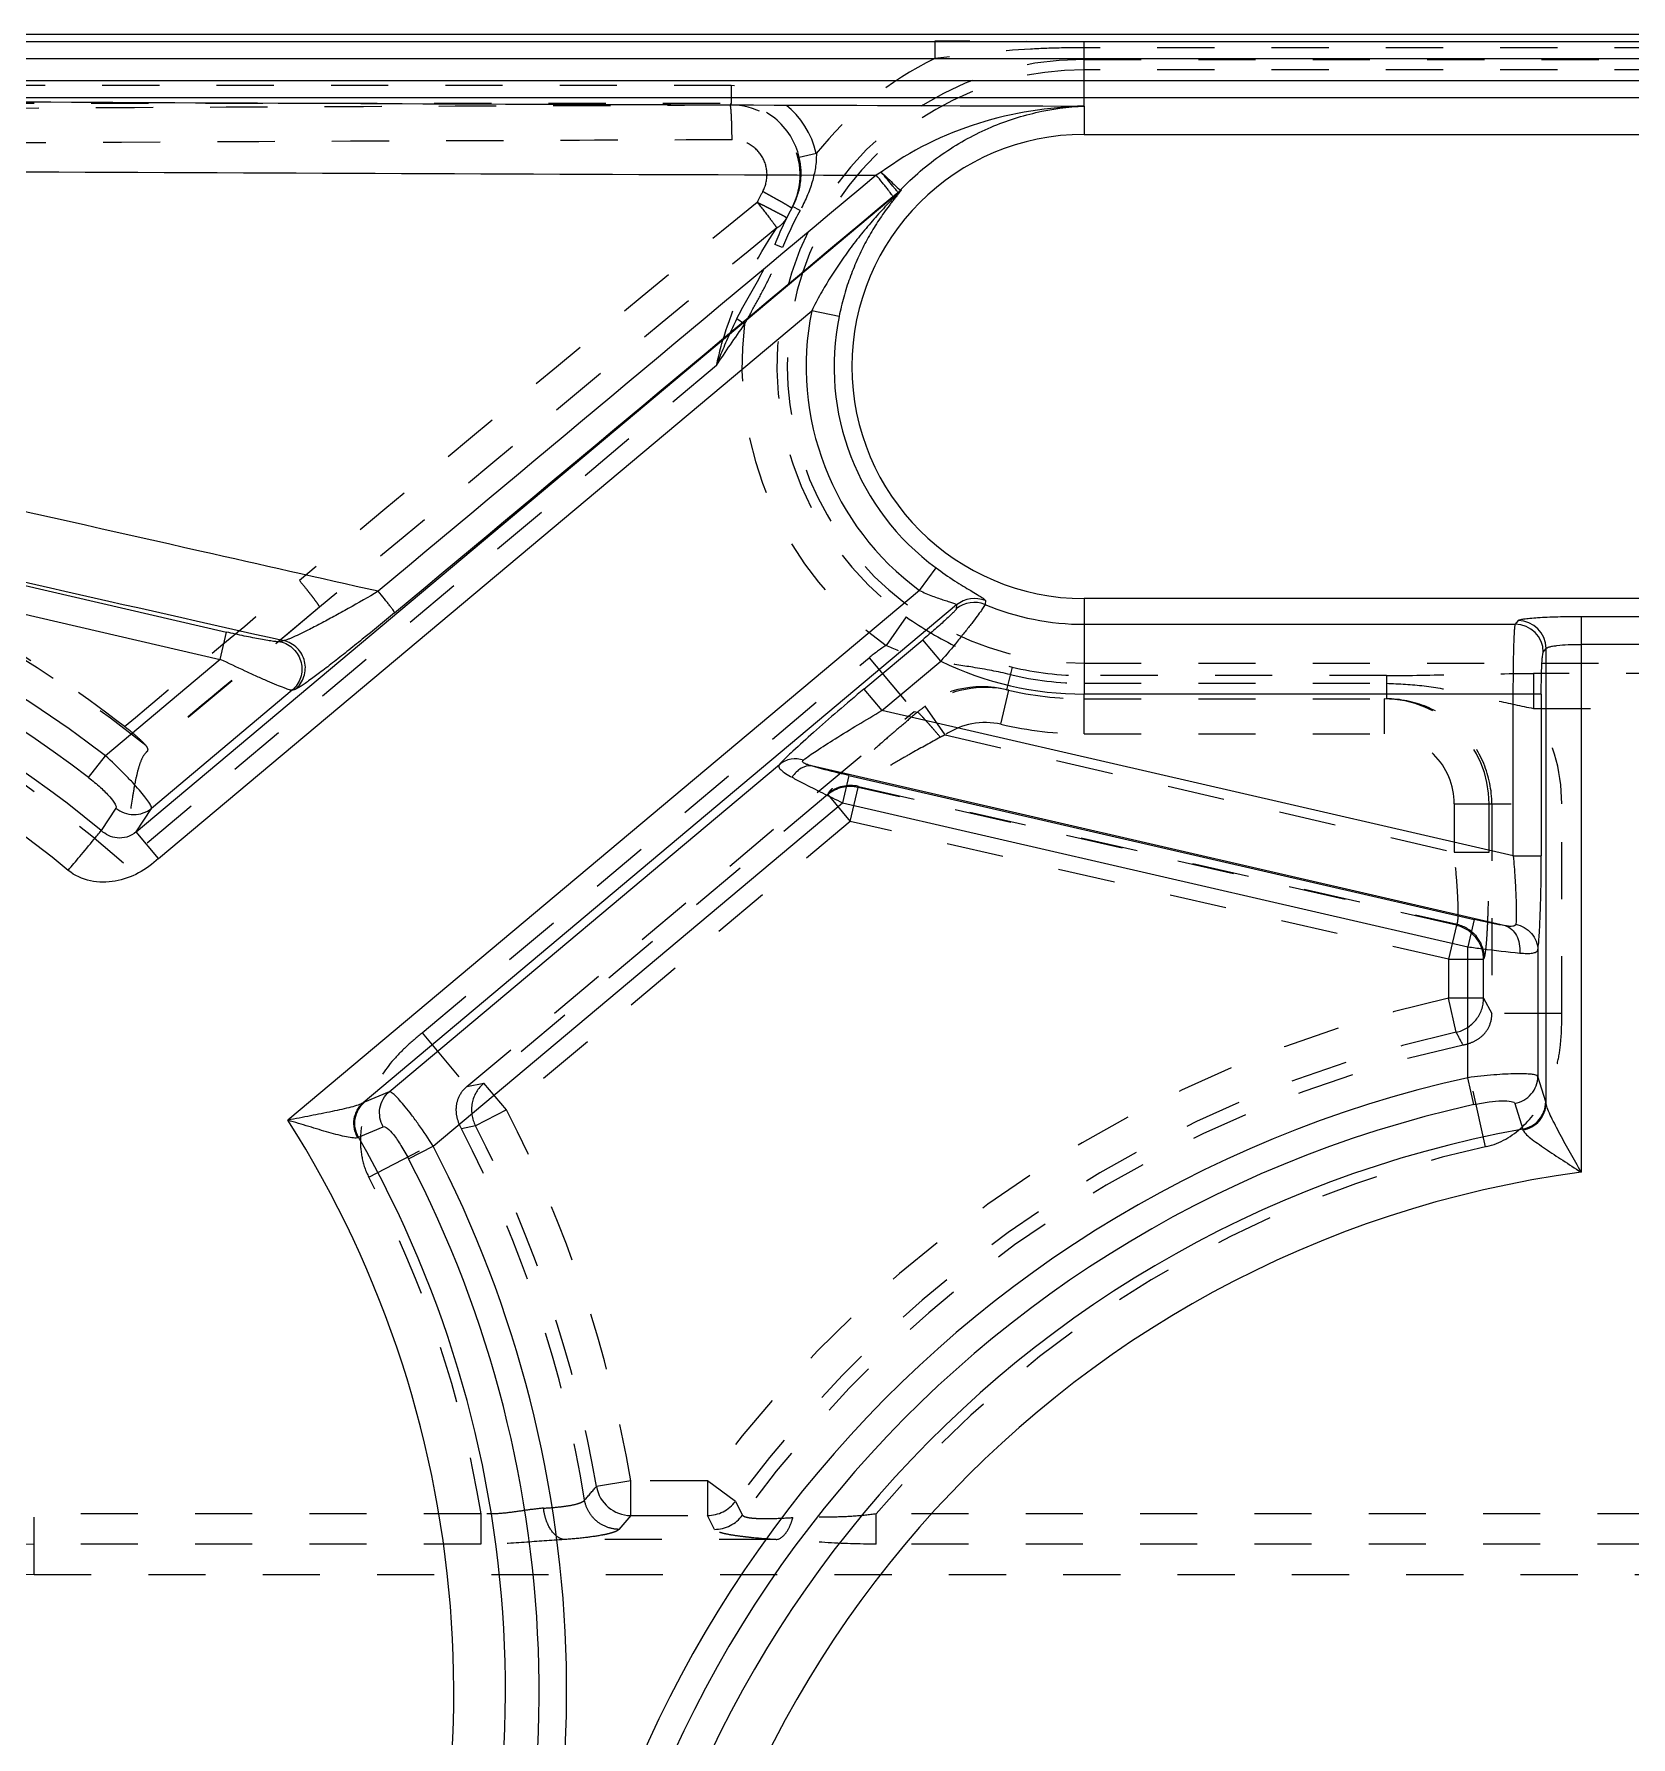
# Model space of a CAD drawing. Header units: millimetres. Extents: x 1727 to 4210, y -6182 to 759.
# Drawn here: x 3131.43 to 3177.06, y -464.38 to -415.71 of the extents above; entities that cross this region are included whole.
import ezdxf

# ---------------------------------------------------------------- set-up
doc = ezdxf.new("R2010")
doc.units = ezdxf.units.MM
doc.header["$LTSCALE"] = 16.335
doc.linetypes.add('HIDDEN', pattern=[0.2, 0.1, -0.1])
doc.layers.get('0').update_dxf_attribs({"linetype": 'CONTINUOUS'})
doc.layers.add('DEFAULT_2', color=8, linetype='HIDDEN')

msp = doc.modelspace()

# ---------------------------------------------------------------- linework, layer by layer
at = {"color": 7, "linetype": 'Continuous'}
for p, q in [((3121.45, -415.714), (3306.418, -415.714)), ((3121.61, -415.925), (3306.257, -415.925)), ((3306.257, -416.424), (3121.61, -416.424)), ((3123.612, -417.038), (3304.256, -417.038)), ((3304.256, -417.536), (3123.612, -417.536)), ((3161.434, -417.772), (3161.434, -418.578)), ((3161.434, -418.58), (3266.434, -418.58)), ((3155.639, -419.663), (3155.496, -419.748)), ((3134.351, -438.516), (3156.151, -420.224)), ((3155.97, -420.36), (3156.116, -420.239)), ((3134.993, -439.281), (3153.653, -423.623)), ((3154.435, -423.783), (3153.653, -423.623)), ((3120.77, -429.082), (3136.932, -432.807)), ((3120.59, -429.86), (3136.753, -433.585)), ((3156.733, -431.615), (3157.206, -430.972)), ((3156.733, -431.615), (3138.688, -446.757)), ((3157.792, -432.031), (3140.836, -446.258)), ((3157.792, -432.031), (3157.783, -432.143)), ((3158.615, -431.907), (3158.603, -432.018)), ((3161.434, -431.847), (3161.434, -434.579)), ((3266.434, -431.849), (3161.434, -431.849)), ((3161.434, -432.584), (3173.755, -432.584)), ((3173.835, -432.477), (3173.755, -432.584)), ((3175.633, -432.357), (3175.633, -448.243)), ((3175.633, -432.357), (3183.735, -432.357)), ((3136.753, -433.585), (3136.932, -432.807)), ((3138.571, -433.049), (3138.471, -433.08)), ((3155.142, -434.435), (3156.824, -433.023)), ((3157.338, -433.635), (3156.824, -433.023)), ((3183.735, -433.156), (3175.633, -433.156)), ((3136.753, -433.585), (3133.471, -436.338)), ((3155.656, -435.047), (3157.338, -433.635)), ((3174.554, -433.382), (3174.634, -433.275)), ((3174.634, -446.277), (3174.634, -433.275)), ((3138.805, -434.47), (3134.785, -437.844)), ((3138.805, -434.47), (3138.905, -434.438)), ((3155.142, -434.435), (3155.656, -435.047)), ((3174.496, -434.579), (3161.434, -434.579)), ((3173.697, -439.205), (3173.697, -434.579)), ((3174.496, -434.578), (3174.496, -439.205)), ((3173.697, -439.205), (3155.656, -435.047)), ((3132.992, -436.963), (3133.471, -436.338)), ((3141.58, -445.942), (3152.73, -436.587)), ((3173.47, -441.2), (3153.65, -436.632)), ((3154.71, -436.905), (3154.531, -437.682)), ((3154.71, -436.905), (3172.58, -441.023)), ((3133.77, -437.839), (3133.353, -438.481)), ((3134.351, -438.516), (3134.785, -437.844)), ((3142.835, -447.497), (3154.531, -437.682)), ((3154.531, -437.682), (3172.401, -441.801)), ((3134.993, -439.281), (3134.351, -438.516)), ((3173.697, -439.205), (3174.496, -439.205)), ((3172.58, -441.023), (3172.401, -441.801)), ((3172.401, -445.542), (3172.401, -441.801)), ((3174.398, -441.89), (3174.398, -445.504)), ((3172.571, -446.312), (3172.401, -445.542)), ((3174.624, -446.235), (3174.398, -445.504)), ((3141.58, -445.942), (3140.874, -446.239)), ((3173.742, -446.279), (3173.966, -447.011)), ((3140.704, -447.242), (3141.408, -446.943)), ((3142.136, -447.861), (3142.835, -447.497))]:
    msp.add_line(p, q, dxfattribs=at)
for centre, radius, start, end in [((3213.718, 16608.798), 17026.65, 269.6969199, 269.8240611), ((3161.434, -425.214), 6.633, 90, 270), ((3155.607, -419.644), 0.782, 310.5041, 316.8669), ((3154.881, -417.22), 3.261, 292.2394, 292.9032), ((3155.643, -419.631), 0.78, 310.5245, 316.6448), ((3155.233, -417.584), 2.762, 290.0076, 290.7301), ((3161.434, -425.214), 7.942, 168.4495, 233.7108), ((3161.434, -425.214), 7.144, 168.4495, 233.7108), ((3112.934, -463.079), 33.717, 52.4745, 257.5255), ((3112.934, -463.079), 32.929, 52.4745, 257.5255), ((3112.934, -463.079), 31.969, 50.3033, 259.6967), ((3158.296, -432.758), 0.801, 67.4817, 129.8246), ((3158.305, -432.646), 0.801, 67.2385, 129.8221), ((3161.434, -425.214), 7.37, 247.4086, 270), ((3112.934, -463.079), 30.491, 50.3017, 259.6993), ((3173.752, -433.386), 0.802, 0.2803, 89.7848), ((3173.832, -433.279), 0.802, 0.2777, 89.7849), ((3161.434, -425.214), 9.365, 244.0629, 270), ((3179.684, -478.464), 33.717, 102.4745, 257.5255), ((3112.934, -463.079), 30.491, 277.6348, 32.3652), ((3179.684, -478.464), 32.929, 102.4745, 257.5255), ((3112.934, -463.079), 31.969, 280.3033, 29.6967), ((3179.684, -478.464), 31.969, 100.3033, 259.6967), ((3112.934, -463.079), 33.717, 282.4745, 27.5255), ((3112.934, -463.079), 32.929, 282.4745, 27.5255), ((3179.684, -478.464), 30.491, 97.6348, 262.3652)]:
    msp.add_arc(centre, radius, start, end, dxfattribs=at)
for points, knots in [([(3161.434, -417.772), (3160.416, -417.799), (3158.359, -418.124), (3156.47, -419.043), (3155.639, -419.663)], [0, 0, 0, 0, 0.495614, 1, 1, 1, 1]), ([(3156.178, -420.179), (3156.544, -419.797), (3157.331, -419.121), (3158.654, -418.377), (3160.031, -417.919), (3160.97, -417.792), (3161.434, -417.772)], [0, 0, 0, 0, 0.26799, 0.52242, 0.764692, 1, 1, 1, 1]), ([(3123.359, -419.609), (3126.035, -419.623), (3136.747, -419.677), (3147.459, -419.721), (3155.496, -419.748)], [0, 0, 0, 0, 0.249837, 1, 1, 1, 1]), ([(3155.97, -420.36), (3155.969, -420.353), (3155.955, -420.334), (3155.93, -420.294), (3155.886, -420.235), (3155.828, -420.158), (3155.755, -420.066), (3155.643, -419.927), (3155.555, -419.82), (3155.496, -419.748)], [0, 0, 0, 0, 0.027699, 0.089437, 0.184051, 0.310143, 0.464713, 0.638465, 1, 1, 1, 1]), ([(3156.115, -420.239), (3156.112, -420.233), (3156.098, -420.216), (3156.071, -420.181), (3156.027, -420.127), (3155.94, -420.021), (3155.81, -419.864), (3155.699, -419.732), (3155.641, -419.662)], [0, 0, 0, 0, 0.026669, 0.08726, 0.180656, 0.305726, 0.633824, 1, 1, 1, 1]), ([(3155.641, -419.662), (3155.764, -419.78), (3155.942, -419.953), (3156.124, -420.123), (3156.178, -420.179)], [0, 0, 0, 0, 0.686742, 1, 1, 1, 1]), ([(3156.15, -420.224), (3156.162, -420.218), (3156.089, -420.295), (3156.06, -420.325), (3155.964, -420.423), (3155.85, -420.542), (3155.696, -420.706), (3155.515, -420.904), (3155.336, -421.11), (3155.1, -421.39), (3154.814, -421.75), (3154.49, -422.198), (3154.185, -422.661), (3153.904, -423.135), (3153.733, -423.46), (3153.653, -423.623)], [0, 0, 0, 0, 0.009139, 0.034008, 0.062875, 0.093202, 0.155788, 0.219577, 0.283967, 0.34874, 0.478929, 0.609616, 0.740428, 0.870909, 1, 1, 1, 1]), ([(3156.211, -420.167), (3156.22, -420.164), (3156.176, -420.227), (3156.149, -420.255), (3156.077, -420.346), (3156.008, -420.43), (3155.934, -420.524), (3155.835, -420.653), (3155.712, -420.821), (3155.569, -421.03), (3155.431, -421.246), (3155.298, -421.47), (3155.128, -421.781), (3154.933, -422.186), (3154.73, -422.697), (3154.561, -423.231), (3154.473, -423.597), (3154.435, -423.783)], [0, 0, 0, 0, 0.006695, 0.027616, 0.053631, 0.081731, 0.110924, 0.140794, 0.201834, 0.26407, 0.327221, 0.39118, 0.455908, 0.587638, 0.722451, 0.860171, 1, 1, 1, 1]), ([(3141.269, -431.641), (3139.585, -431.261), (3132.854, -429.742), (3126.122, -428.227), (3121.073, -427.094)], [0, 0, 0, 0, 0.250102, 1, 1, 1, 1]), ([(3120.78, -429.038), (3122.262, -429.371), (3128.193, -430.706), (3134.123, -432.044), (3138.571, -433.049)], [0, 0, 0, 0, 0.249906, 1, 1, 1, 1]), ([(3157.206, -430.972), (3157.379, -431.099), (3157.635, -431.275), (3157.969, -431.485), (3158.183, -431.614), (3158.36, -431.72), (3158.491, -431.8), (3158.57, -431.854), (3158.605, -431.888), (3158.614, -431.902), (3158.615, -431.907)], [0, 0, 0, 0, 0.379798, 0.549995, 0.698906, 0.821746, 0.913898, 0.972369, 0.989632, 1, 1, 1, 1]), ([(3141.269, -431.641), (3140.985, -431.807), (3140.563, -432.048), (3140.01, -432.355), (3139.625, -432.561), (3139.276, -432.743), (3138.977, -432.889), (3138.768, -432.985), (3138.64, -433.032), (3138.591, -433.046), (3138.571, -433.049)], [0, 0, 0, 0, 0.323941, 0.478108, 0.622791, 0.753847, 0.865537, 0.950473, 0.98016, 1, 1, 1, 1]), ([(3141.734, -432.253), (3141.734, -432.245), (3141.72, -432.225), (3141.697, -432.185), (3141.654, -432.126), (3141.597, -432.049), (3141.525, -431.957), (3141.415, -431.818), (3141.328, -431.712), (3141.269, -431.641)], [0, 0, 0, 0, 0.02818, 0.090116, 0.184775, 0.310767, 0.465104, 0.638595, 1, 1, 1, 1]), ([(3156.733, -431.615), (3156.853, -431.675), (3157.034, -431.753), (3157.272, -431.839), (3157.434, -431.893), (3157.573, -431.935), (3157.69, -431.973), (3157.751, -431.994), (3157.795, -432.021), (3157.792, -432.031)], [0, 0, 0, 0, 0.351234, 0.51554, 0.666445, 0.798292, 0.903585, 0.972561, 1, 1, 1, 1]), ([(3157.783, -432.143), (3157.782, -432.148), (3157.774, -432.16), (3157.759, -432.18), (3157.733, -432.209), (3157.682, -432.262), (3157.599, -432.343), (3157.478, -432.455), (3157.334, -432.585), (3157.115, -432.777), (3156.943, -432.924), (3156.824, -433.023)], [0, 0, 0, 0, 0.010784, 0.031028, 0.060581, 0.099034, 0.200209, 0.32877, 0.478767, 0.644463, 1, 1, 1, 1]), ([(3158.603, -432.018), (3158.596, -432.038), (3158.559, -432.094), (3158.487, -432.205), (3158.37, -432.365), (3158.215, -432.569), (3158.028, -432.807), (3157.735, -433.17), (3157.503, -433.45), (3157.338, -433.635)], [0, 0, 0, 0, 0.030696, 0.096213, 0.194234, 0.320365, 0.469625, 0.63668, 1, 1, 1, 1]), ([(3141.734, -432.253), (3141.428, -432.508), (3140.976, -432.88), (3140.384, -433.356), (3139.977, -433.677), (3139.613, -433.957), (3139.341, -434.158), (3139.157, -434.288), (3139.051, -434.359), (3138.97, -434.408), (3138.924, -434.432), (3138.905, -434.438)], [0, 0, 0, 0, 0.333753, 0.491051, 0.637185, 0.767589, 0.876427, 0.920564, 0.956515, 0.983249, 1, 1, 1, 1]), ([(3173.697, -434.579), (3173.697, -434.334), (3173.699, -433.978), (3173.706, -433.524), (3173.713, -433.231), (3173.721, -432.985), (3173.731, -432.795), (3173.739, -432.674), (3173.748, -432.611), (3173.752, -432.59), (3173.755, -432.584)], [0, 0, 0, 0, 0.367057, 0.534489, 0.683045, 0.807641, 0.904087, 0.968816, 0.988661, 1, 1, 1, 1]), ([(3173.835, -432.477), (3173.839, -432.471), (3173.857, -432.462), (3173.91, -432.445), (3174.017, -432.427), (3174.186, -432.407), (3174.408, -432.39), (3174.673, -432.376), (3175.086, -432.361), (3175.41, -432.357), (3175.633, -432.357)], [0, 0, 0, 0, 0.011445, 0.030787, 0.094247, 0.189803, 0.314036, 0.462756, 0.630793, 1, 1, 1, 1]), ([(3138.471, -433.08), (3138.463, -433.083), (3138.44, -433.084), (3138.376, -433.083), (3138.263, -433.07), (3138.098, -433.045), (3137.898, -433.01), (3137.675, -432.967), (3137.35, -432.901), (3137.101, -432.846), (3136.932, -432.807)], [0, 0, 0, 0, 0.016509, 0.043124, 0.123258, 0.232824, 0.364151, 0.510996, 0.668703, 1, 1, 1, 1]), ([(3138.471, -433.08), (3138.612, -433.114), (3138.881, -433.264), (3139.102, -433.664), (3139.087, -434.121), (3138.916, -434.376), (3138.805, -434.47)], [0, 0, 0, 0, 0.24969, 0.500253, 0.750641, 1, 1, 1, 1]), ([(3138.905, -434.438), (3139.015, -434.345), (3139.186, -434.089), (3139.202, -433.633), (3138.98, -433.233), (3138.712, -433.082), (3138.571, -433.049)], [0, 0, 0, 0, 0.249361, 0.499748, 0.750309, 1, 1, 1, 1]), ([(3174.634, -433.275), (3174.639, -433.263), (3174.672, -433.245), (3174.734, -433.225), (3174.83, -433.205), (3175.008, -433.181), (3175.279, -433.161), (3175.509, -433.156), (3175.633, -433.156)], [0, 0, 0, 0, 0.036217, 0.102044, 0.197552, 0.320648, 0.634756, 1, 1, 1, 1]), ([(3138.805, -434.47), (3138.796, -434.471), (3138.77, -434.466), (3138.723, -434.454), (3138.658, -434.431), (3138.537, -434.387), (3138.351, -434.312), (3138.091, -434.201), (3137.79, -434.069), (3137.338, -433.864), (3136.991, -433.696), (3136.753, -433.585)], [0, 0, 0, 0, 0.012801, 0.034687, 0.065504, 0.104871, 0.206712, 0.334809, 0.483481, 0.647336, 1, 1, 1, 1]), ([(3174.496, -434.578), (3174.496, -434.432), (3174.498, -434.218), (3174.505, -433.945), (3174.511, -433.769), (3174.52, -433.622), (3174.529, -433.507), (3174.541, -433.432), (3174.546, -433.392), (3174.554, -433.382)], [0, 0, 0, 0, 0.366619, 0.533824, 0.682176, 0.806654, 0.903115, 0.968094, 1, 1, 1, 1]), ([(3155.142, -434.435), (3154.893, -434.645), (3154.409, -435.055), (3153.732, -435.644), (3153.175, -436.148), (3152.853, -436.454), (3152.73, -436.587)], [0, 0, 0, 0, 0.30271, 0.588162, 0.832201, 1, 1, 1, 1]), ([(3153.413, -436.464), (3153.529, -436.371), (3153.833, -436.167), (3154.351, -435.834), (3154.979, -435.449), (3155.425, -435.183), (3155.656, -435.047)], [0, 0, 0, 0, 0.167976, 0.412891, 0.697503, 1, 1, 1, 1]), ([(3134.785, -437.844), (3134.794, -437.824), (3134.768, -437.755), (3134.705, -437.65), (3134.59, -437.495), (3134.433, -437.306), (3134.234, -437.087), (3133.915, -436.755), (3133.655, -436.505), (3133.471, -436.338)], [0, 0, 0, 0, 0.032445, 0.095747, 0.190828, 0.314676, 0.463215, 0.631198, 1, 1, 1, 1]), ([(3153.413, -436.464), (3153.3, -436.43), (3153.054, -436.411), (3152.824, -436.511), (3152.73, -436.587)], [0, 0, 0, 0, 0.491151, 1, 1, 1, 1]), ([(3153.65, -436.632), (3153.609, -436.621), (3153.536, -436.599), (3153.453, -436.566), (3153.407, -436.535), (3153.388, -436.51), (3153.392, -436.482), (3153.405, -436.47), (3153.413, -436.464)], [0, 0, 0, 0, 0.368457, 0.665935, 0.773831, 0.851124, 0.917188, 1, 1, 1, 1]), ([(3132.992, -436.963), (3133.109, -437.053), (3133.319, -437.228), (3133.573, -437.479), (3133.723, -437.667), (3133.777, -437.781), (3133.778, -437.826), (3133.77, -437.839)], [0, 0, 0, 0, 0.368865, 0.683057, 0.897455, 0.961218, 1, 1, 1, 1]), ([(3152.73, -436.587), (3152.722, -436.597), (3152.709, -436.621), (3152.713, -436.663), (3152.737, -436.706), (3152.797, -436.772), (3152.916, -436.858), (3153.026, -436.921), (3153.089, -436.955)], [0, 0, 0, 0, 0.068931, 0.137001, 0.219665, 0.325504, 0.614435, 1, 1, 1, 1]), ([(3153.65, -436.632), (3153.55, -436.617), (3153.379, -436.663), (3153.204, -436.805), (3153.125, -436.902), (3153.089, -436.955)], [0, 0, 0, 0, 0.448912, 0.716852, 1, 1, 1, 1]), ([(3153.089, -436.955), (3153.19, -437.01), (3153.666, -437.261), (3154.149, -437.499), (3154.531, -437.682)], [0, 0, 0, 0, 0.213301, 1, 1, 1, 1]), ([(3154.71, -436.905), (3154.612, -436.882), (3154.257, -436.798), (3153.903, -436.708), (3153.65, -436.632)], [0, 0, 0, 0, 0.275178, 1, 1, 1, 1]), ([(3133.77, -437.839), (3133.909, -437.953), (3134.276, -438.09), (3134.647, -437.958), (3134.785, -437.844)], [0, 0, 0, 0, 0.501605, 1, 1, 1, 1]), ([(3132.409, -439.617), (3132.516, -439.484), (3132.765, -439.193), (3133.077, -438.812), (3133.283, -438.566), (3133.353, -438.481)], [0, 0, 0, 0, 0.347302, 0.777796, 1, 1, 1, 1]), ([(3134.351, -438.516), (3134.273, -438.583), (3134.098, -438.681), (3133.812, -438.707), (3133.558, -438.631), (3133.417, -438.535), (3133.353, -438.481)], [0, 0, 0, 0, 0.282198, 0.535145, 0.76983, 1, 1, 1, 1]), ([(3134.993, -439.281), (3134.816, -439.437), (3134.434, -439.719), (3133.87, -439.925), (3133.398, -439.964), (3132.93, -439.916), (3132.59, -439.769), (3132.41, -439.618)], [0, 0, 0, 0, 0.250288, 0.50032, 0.625741, 0.751109, 1, 1, 1, 1]), ([(3173.697, -439.205), (3173.715, -439.413), (3173.744, -439.81), (3173.775, -440.36), (3173.784, -440.802), (3173.78, -441.056), (3173.768, -441.156)], [0, 0, 0, 0, 0.320466, 0.611603, 0.845722, 1, 1, 1, 1]), ([(3174.398, -441.89), (3174.418, -441.753), (3174.445, -441.404), (3174.474, -440.795), (3174.491, -440.038), (3174.496, -439.491), (3174.496, -439.205)], [0, 0, 0, 0, 0.154945, 0.389578, 0.680583, 1, 1, 1, 1]), ([(3173.47, -441.2), (3173.407, -441.191), (3173.109, -441.14), (3172.813, -441.077), (3172.58, -441.023)], [0, 0, 0, 0, 0.209439, 1, 1, 1, 1]), ([(3173.768, -441.156), (3173.767, -441.171), (3173.743, -441.206), (3173.674, -441.219), (3173.582, -441.218), (3173.51, -441.207), (3173.47, -441.2)], [0, 0, 0, 0, 0.144674, 0.338675, 0.622653, 1, 1, 1, 1]), ([(3173.47, -441.2), (3173.603, -441.24), (3173.785, -441.417), (3173.878, -441.715), (3173.89, -441.89), (3173.884, -441.978)], [0, 0, 0, 0, 0.444644, 0.718453, 1, 1, 1, 1]), ([(3173.768, -441.156), (3173.853, -441.174), (3174.018, -441.242), (3174.29, -441.458), (3174.395, -441.723), (3174.398, -441.89)], [0, 0, 0, 0, 0.251292, 0.511527, 1, 1, 1, 1]), ([(3172.401, -441.801), (3172.538, -441.821), (3173.032, -441.886), (3173.527, -441.944), (3173.884, -441.978)], [0, 0, 0, 0, 0.27921, 1, 1, 1, 1]), ([(3173.884, -441.978), (3173.953, -441.984), (3174.075, -441.992), (3174.217, -441.989), (3174.304, -441.97), (3174.361, -441.948), (3174.392, -441.914), (3174.398, -441.89)], [0, 0, 0, 0, 0.378381, 0.666428, 0.775938, 0.864544, 1, 1, 1, 1]), ([(3174.398, -445.504), (3174.388, -445.484), (3174.319, -445.46), (3174.198, -445.441), (3174.006, -445.429), (3173.76, -445.428), (3173.464, -445.439), (3173.005, -445.471), (3172.646, -445.509), (3172.401, -445.542)], [0, 0, 0, 0, 0.032445, 0.095747, 0.190828, 0.314676, 0.463215, 0.631198, 1, 1, 1, 1]), ([(3173.742, -446.279), (3173.919, -446.245), (3174.26, -446.052), (3174.396, -445.683), (3174.398, -445.504)], [0, 0, 0, 0, 0.501605, 1, 1, 1, 1]), ([(3140.836, -446.258), (3140.793, -446.287), (3140.675, -446.332), (3140.473, -446.391), (3140.222, -446.45), (3139.838, -446.532), (3139.323, -446.634), (3138.903, -446.714), (3138.688, -446.757)], [0, 0, 0, 0, 0.06999, 0.168828, 0.287405, 0.419053, 0.702974, 1, 1, 1, 1]), ([(3140.678, -447.253), (3140.634, -447.176), (3140.572, -447), (3140.558, -446.636), (3140.702, -446.374), (3140.836, -446.258)], [0, 0, 0, 0, 0.248859, 0.508621, 1, 1, 1, 1]), ([(3140.704, -447.242), (3140.615, -447.084), (3140.543, -446.698), (3140.738, -446.356), (3140.874, -446.239)], [0, 0, 0, 0, 0.502249, 1, 1, 1, 1]), ([(3140.874, -446.239), (3140.872, -446.24), (3140.858, -446.246), (3140.846, -446.253), (3140.836, -446.258)], [0, 0, 0, 0, 0.213858, 1, 1, 1, 1]), ([(3141.408, -446.943), (3141.32, -446.785), (3141.249, -446.4), (3141.444, -446.058), (3141.58, -445.942)], [0, 0, 0, 0, 0.501606, 1, 1, 1, 1]), ([(3142.835, -447.497), (3142.702, -447.287), (3142.501, -446.988), (3142.23, -446.616), (3142.048, -446.382), (3141.89, -446.194), (3141.757, -446.054), (3141.665, -445.974), (3141.601, -445.937), (3141.58, -445.942)], [0, 0, 0, 0, 0.368813, 0.536801, 0.685338, 0.809181, 0.904257, 0.967553, 1, 1, 1, 1]), ([(3172.571, -446.312), (3172.715, -446.28), (3172.984, -446.231), (3173.34, -446.198), (3173.58, -446.204), (3173.702, -446.235), (3173.738, -446.264), (3173.742, -446.279)], [0, 0, 0, 0, 0.368865, 0.683057, 0.897455, 0.961218, 1, 1, 1, 1]), ([(3173.966, -447.011), (3174.144, -446.978), (3174.486, -446.784), (3174.622, -446.415), (3174.624, -446.235)], [0, 0, 0, 0, 0.50225, 1, 1, 1, 1]), ([(3173.973, -447.038), (3174.061, -447.022), (3174.236, -446.956), (3174.523, -446.733), (3174.632, -446.454), (3174.634, -446.278)], [0, 0, 0, 0, 0.248842, 0.508598, 1, 1, 1, 1]), ([(3174.634, -446.277), (3174.633, -446.273), (3174.63, -446.259), (3174.627, -446.245), (3174.624, -446.235)], [0, 0, 0, 0, 0.286349, 1, 1, 1, 1]), ([(3175.633, -448.243), (3175.534, -448.059), (3175.33, -447.701), (3175.086, -447.255), (3174.903, -446.911), (3174.782, -446.674), (3174.688, -446.468), (3174.64, -446.336), (3174.634, -446.277)], [0, 0, 0, 0, 0.283396, 0.559345, 0.690533, 0.813158, 0.919836, 1, 1, 1, 1]), ([(3140.678, -447.253), (3140.663, -447.261), (3140.622, -447.268), (3140.517, -447.265), (3140.347, -447.234), (3140.115, -447.178), (3139.852, -447.106), (3139.573, -447.025), (3139.183, -446.908), (3138.887, -446.817), (3138.688, -446.757)], [0, 0, 0, 0, 0.024226, 0.058786, 0.15416, 0.273643, 0.407521, 0.550014, 0.697635, 1, 1, 1, 1]), ([(3140.678, -447.253), (3140.68, -447.252), (3140.689, -447.248), (3140.697, -447.244), (3140.704, -447.242)], [0, 0, 0, 0, 0.285912, 1, 1, 1, 1]), ([(3141.408, -446.943), (3141.423, -446.936), (3141.467, -446.946), (3141.57, -447.018), (3141.729, -447.198), (3141.932, -447.493), (3142.068, -447.73), (3142.136, -447.861)], [0, 0, 0, 0, 0.038784, 0.102556, 0.316978, 0.63116, 1, 1, 1, 1]), ([(3173.966, -447.011), (3173.968, -447.017), (3173.971, -447.026), (3173.973, -447.035), (3173.973, -447.038)], [0, 0, 0, 0, 0.714083, 1, 1, 1, 1]), ([(3173.973, -447.038), (3173.979, -447.054), (3174, -447.089), (3174.069, -447.17), (3174.201, -447.281), (3174.394, -447.422), (3174.701, -447.635), (3175.12, -447.906), (3175.457, -448.133), (3175.633, -448.243)], [0, 0, 0, 0, 0.024622, 0.059214, 0.154309, 0.274311, 0.408235, 0.698147, 1, 1, 1, 1])]:
    msp.add_open_spline(points, degree=3, knots=knots, dxfattribs=at)
for points in [[(3155.496, -419.748), (3150.754, -423.714), (3146.012, -427.678), (3141.269, -431.641)], [(3141.734, -432.253), (3146.48, -428.29), (3151.226, -424.326), (3155.97, -420.36)]]:
    msp.add_open_spline(points, degree=3, dxfattribs=at)
at = {"layer": 'DEFAULT_2', "color": 8, "linetype": 'HIDDEN'}
for p, q in [((3157.171, -415.917), (3157.171, -416.416)), ((3161.434, -416.103), (3161.434, -415.937)), ((3266.434, -415.937), (3161.434, -415.937)), ((3266.434, -416.103), (3161.434, -416.103)), ((3161.434, -417.772), (3161.435, -416.437)), ((3161.435, -416.437), (3266.433, -416.437)), ((3266.433, -416.734), (3161.435, -416.734)), ((3151.352, -417.188), (3123.565, -417.188)), ((3151.352, -417.188), (3151.352, -417.687)), ((3123.265, -417.687), (3151.352, -417.687)), ((3151.352, -417.687), (3151.324, -417.738)), ((3153.784, -419.128), (3153.297, -419.239)), ((3153.318, -420.758), (3153.106, -420.642)), ((3152.822, -421.814), (3152.598, -421.725)), ((3151.733, -424.008), (3151.511, -423.854)), ((3150.934, -425.186), (3133.985, -439.408)), ((3139.593, -432.094), (3134.607, -436.279)), ((3156.353, -432.371), (3155.775, -433.185)), ((3142.518, -444.263), (3155.296, -433.541)), ((3155.296, -433.541), (3156.579, -435.071)), ((3159.375, -433.806), (3159.221, -434.452)), ((3161.434, -433.693), (3266.434, -433.693)), ((3170.075, -434.049), (3161.434, -434.049)), ((3170.075, -434.049), (3170.075, -434.714)), ((3174.273, -433.991), (3174.273, -434.989)), ((3185.094, -433.991), (3174.273, -433.991)), ((3159.06, -435.442), (3159.286, -434.468)), ((3161.434, -434.27), (3170.075, -434.27)), ((3161.434, -435.714), (3161.434, -434.579)), ((3143.802, -445.793), (3156.579, -435.071)), ((3156.579, -435.071), (3156.676, -435.094)), ((3157.466, -435.745), (3156.898, -434.924)), ((3161.434, -434.714), (3170.075, -434.714)), ((3170.004, -434.714), (3170.004, -435.714)), ((3174.273, -434.989), (3185.094, -434.989)), ((3157.466, -435.745), (3172.007, -439.097)), ((3161.434, -435.714), (3170.003, -435.714)), ((3154.111, -437.451), (3144.285, -445.695)), ((3154.122, -437.419), (3154.111, -437.451)), ((3154.111, -437.451), (3154.753, -438.216)), ((3154.753, -438.216), (3154.976, -437.246)), ((3154.988, -437.215), (3154.976, -437.246)), ((3172.073, -441.187), (3154.976, -437.246)), ((3154.988, -437.215), (3172.089, -441.157)), ((3172.007, -437.713), (3172.007, -439.097)), ((3172.007, -437.714), (3175.082, -437.714)), ((3173.006, -439.097), (3173.006, -437.714)), ((3173.084, -437.714), (3173.084, -443.706)), ((3175.082, -443.706), (3175.082, -437.714)), ((3154.753, -438.216), (3144.927, -446.46)), ((3171.85, -442.156), (3154.753, -438.216)), ((3172.007, -439.097), (3173.006, -439.097)), ((3172.073, -441.187), (3171.85, -442.156)), ((3172.073, -441.187), (3172.089, -441.157)), ((3171.85, -442.156), (3171.85, -443.273)), ((3171.85, -442.156), (3172.848, -442.156)), ((3172.848, -442.156), (3172.865, -442.126)), ((3172.848, -443.273), (3172.848, -442.156)), ((3172.066, -444.244), (3171.85, -443.273)), ((3172.848, -443.273), (3171.85, -443.273)), ((3172.848, -443.273), (3173.084, -443.706)), ((3175.082, -443.706), (3173.084, -443.706)), ((3142.518, -444.263), (3143.802, -445.793)), ((3172.899, -447.521), (3172.26, -444.607)), ((3143.802, -445.793), (3144.285, -445.695)), ((3144.927, -446.46), (3144.285, -445.695)), ((3144.927, -446.46), (3144.044, -446.919)), ((3140.998, -448.387), (3143.642, -447.003)), ((3144.044, -446.919), (3143.642, -447.003)), ((3148.48, -457.061), (3147.499, -457.227)), ((3148.48, -458.055), (3148.48, -457.061)), ((3150.672, -457.061), (3148.48, -457.061)), ((3150.672, -457.061), (3150.672, -458.055)), ((3151.473, -457.651), (3150.672, -457.061)), ((3151.473, -457.651), (3151.677, -458.043)), ((3131.434, -459.739), (3131.434, -458.007)), ((3144.203, -458.007), (3131.434, -458.007)), ((3144.203, -458.007), (3144.203, -458.873)), ((3148.48, -458.055), (3148.144, -458.451)), ((3148.48, -458.055), (3150.672, -458.055)), ((3150.873, -458.451), (3150.672, -458.055)), ((3155.497, -458.873), (3155.497, -458.007)), ((3203.871, -458.007), (3155.497, -458.007)), ((3144.203, -458.873), (3131.434, -458.873)), ((3152.639, -458.745), (3146.58, -458.745)), ((3203.871, -458.873), (3155.497, -458.873)), ((3131.434, -459.739), (3296.434, -459.739))]:
    msp.add_line(p, q, dxfattribs=at)
for centre, radius, start, end in [((3161.434, -444.054), 27.951, 90.0003, 91.2111), ((3161.434, -425.214), 8.777, 89.9911, 234.63), ((3161.434, -425.214), 9.776, 115.8501, 141.4972), ((3161.434, -425.214), 8.48, 89.9911, 270), ((3151.352, -419.682), 2.494, 12.8452, 89.9927), ((3151.326, -419.735), 1.997, 331.5042, 90.0748), ((3161.466, -425.228), 10.489, 151.4298, 153.3555), ((4214.345, -1719.477), 1677.993, 129.275534, 129.854757), ((3161.434, -425.214), 9.5, 151.231, 158.4563), ((3161.434, -425.214), 9.259, 151.231, 158.4563), ((4754.672, -2364.505), 2518.47, 129.502244, 129.888364), ((3161.434, -425.214), 9.776, 172.9166, 234.6293), ((3112.934, -463.079), 34.661, 51.2555, 249.1484), ((3112.934, -463.079), 31.678, 48.3533, 249.1483), ((3112.618, -463.179), 34.984, 52.2878, 60.6239), ((3158.505, -437.364), 4.992, 123.1538, 130.009), ((3161.434, -425.214), 9.056, 256.5259, 270), ((3161.434, -425.214), 8.836, 256.5276, 270), ((3158.515, -437.389), 3.02, 76.4905, 129.8692), ((3158.607, -437.392), 3.003, 76.9252, 124.6918), ((3161.434, -425.214), 9.5, 256.5284, 270), ((3158.582, -437.356), 2.958, 124.6925, 130.1133), ((3170.005, -437.715), 3.001, 0.0173, 90.0108), ((3170.089, -437.714), 4.993, 359.9976, 33.0652), ((3158.606, -437.395), 2.005, 76.916, 124.6468), ((3161.434, -425.214), 10.5, 256.9327, 270), ((3158.099, -437.228), 1.613, 113.1279, 118.5585), ((3170.006, -437.715), 2.001, 0.0587, 90.0694), ((3154.749, -438.22), 1, 76.8822, 129.6649), ((3154.761, -438.19), 1, 76.888, 129.6574), ((3179.684, -478.464), 36.052, 102.5506, 143.5824), ((3179.684, -478.464), 35.057, 102.5506, 143.5824), ((3179.684, -478.464), 34.661, 102.3673, 143.9031), ((3112.934, -463.079), 36.052, 9.6094, 27.4494), ((3112.934, -463.079), 34.661, 9.0721, 27.6327), ((3112.934, -463.079), 35.057, 9.6094, 27.4494), ((3179.684, -478.464), 31.678, 102.2972, 139.7769), ((3112.934, -463.079), 31.678, 9.213, 27.6332), ((2966.101, -299.198), 240.58, 318.81634, 318.93864), ((3148.491, -457.048), 1.007, 190.212, 269.3851), ((3150.667, -457.049), 1.006, 270.3322, 323.2606), ((3150.867, -457.445), 1.006, 270.3292, 323.5677), ((3131.434, -482.714), 23.84, 90, 180), ((3131.434, -482.714), 22.974, 90, 180)]:
    msp.add_arc(centre, radius, start, end, dxfattribs=at)
for points, knots in [([(3161.434, -415.937), (3161.078, -415.937), (3159.657, -415.932), (3158.236, -415.917), (3157.171, -415.917)], [0, 0, 0, 0, 0.250762, 1, 1, 1, 1]), ([(3160.843, -416.11), (3160.529, -416.116), (3159.302, -416.164), (3158.077, -416.29), (3157.171, -416.416)], [0, 0, 0, 0, 0.255414, 1, 1, 1, 1]), ([(3161.437, -416.437), (3161.437, -416.427), (3161.433, -416.394), (3161.434, -416.328), (3161.434, -416.227), (3161.434, -416.148), (3161.434, -416.103)], [0, 0, 0, 0, 0.089339, 0.291575, 0.59931, 1, 1, 1, 1]), ([(3123.4, -417.863), (3125.726, -417.851), (3135.034, -417.804), (3144.341, -417.764), (3151.324, -417.738)], [0, 0, 0, 0, 0.249851, 1, 1, 1, 1]), ([(3151.376, -418.736), (3151.375, -418.618), (3151.373, -418.443), (3151.366, -418.215), (3151.36, -418.063), (3151.352, -417.935), (3151.345, -417.839), (3151.335, -417.778), (3151.329, -417.746), (3151.324, -417.738)], [0, 0, 0, 0, 0.353551, 0.52598, 0.681837, 0.811319, 0.908747, 0.970857, 1, 1, 1, 1]), ([(3153.297, -419.239), (3153.199, -418.811), (3152.697, -417.996), (3151.791, -417.686), (3151.352, -417.687)], [0, 0, 0, 0, 0.500063, 1, 1, 1, 1]), ([(3151.376, -418.736), (3149.049, -418.744), (3139.749, -418.78), (3130.449, -418.824), (3123.476, -418.861)], [0, 0, 0, 0, 0.250139, 1, 1, 1, 1]), ([(3152.253, -420.212), (3152.335, -420.062), (3152.42, -419.713), (3152.275, -419.199), (3151.893, -418.825), (3151.546, -418.735), (3151.376, -418.736)], [0, 0, 0, 0, 0.250235, 0.500246, 0.750095, 1, 1, 1, 1]), ([(3153.106, -420.642), (3153.222, -420.431), (3153.378, -419.964), (3153.351, -419.473), (3153.297, -419.239)], [0, 0, 0, 0, 0.500274, 1, 1, 1, 1]), ([(3153.784, -419.128), (3153.79, -419.401), (3153.691, -419.973), (3153.461, -420.498), (3153.318, -420.758)], [0, 0, 0, 0, 0.47899, 1, 1, 1, 1]), ([(3152.253, -420.212), (3152.305, -420.24), (3152.409, -420.296), (3152.563, -420.381), (3152.708, -420.463), (3152.837, -420.536), (3152.93, -420.59), (3152.99, -420.626), (3153.024, -420.647), (3153.049, -420.663), (3153.068, -420.675), (3153.075, -420.682), (3153.082, -420.687), (3153.081, -420.688)], [0, 0, 0, 0, 0.184908, 0.371834, 0.550357, 0.708987, 0.837193, 0.88805, 0.929342, 0.960706, 0.98251, 0.995334, 1, 1, 1, 1]), ([(3152.935, -420.97), (3152.935, -420.969), (3152.929, -420.964), (3152.921, -420.958), (3152.902, -420.946), (3152.876, -420.931), (3152.842, -420.912), (3152.78, -420.878), (3152.686, -420.828), (3152.554, -420.759), (3152.406, -420.682), (3152.25, -420.603), (3152.144, -420.55), (3152.091, -420.523)], [0, 0, 0, 0, 0.0046, 0.017395, 0.039177, 0.07052, 0.111793, 0.162631, 0.290809, 0.449431, 0.627981, 0.814978, 1, 1, 1, 1]), ([(3152.091, -420.523), (3152.214, -420.674), (3152.379, -420.88), (3152.564, -421.125), (3152.63, -421.218), (3152.653, -421.254)], [0, 0, 0, 0, 0.630909, 0.860246, 1, 1, 1, 1]), ([(3152.653, -421.254), (3152.713, -421.221), (3152.824, -421.141), (3152.905, -421.029), (3152.935, -420.97)], [0, 0, 0, 0, 0.508818, 1, 1, 1, 1]), ([(3150.934, -425.186), (3151.011, -424.813), (3151.393, -423.427), (3152.064, -422.131), (3152.652, -421.254)], [0, 0, 0, 0, 0.2647, 1, 1, 1, 1]), ([(3151.511, -423.854), (3151.688, -423.487), (3152.115, -422.811), (3152.455, -422.087), (3152.598, -421.725)], [0, 0, 0, 0, 0.511732, 1, 1, 1, 1]), ([(3151.733, -424.008), (3151.832, -423.83), (3152.028, -423.471), (3152.322, -422.933), (3152.591, -422.382), (3152.745, -422.003), (3152.822, -421.814)], [0, 0, 0, 0, 0.250321, 0.499985, 0.749561, 1, 1, 1, 1]), ([(3150.934, -425.186), (3150.977, -425.072), (3151.155, -424.622), (3151.354, -424.181), (3151.511, -423.854)], [0, 0, 0, 0, 0.25068, 1, 1, 1, 1]), ([(3139.593, -432.094), (3139.594, -432.086), (3139.578, -432.061), (3139.549, -432.012), (3139.495, -431.937), (3139.423, -431.84), (3139.333, -431.724), (3139.196, -431.55), (3139.088, -431.418), (3139.014, -431.329)], [0, 0, 0, 0, 0.026556, 0.0864, 0.182035, 0.310444, 0.466223, 0.639826, 1, 1, 1, 1]), ([(3156.353, -432.371), (3156.819, -432.701), (3157.785, -433.276), (3158.841, -433.678), (3159.375, -433.806)], [0, 0, 0, 0, 0.509583, 1, 1, 1, 1]), ([(3159.324, -434.021), (3158.972, -433.936), (3158.308, -433.813), (3157.363, -433.679), (3156.523, -433.499), (3156.012, -433.302), (3155.775, -433.185)], [0, 0, 0, 0, 0.296634, 0.553318, 0.783385, 1, 1, 1, 1]), ([(3170.075, -434.049), (3170.735, -434.049), (3172.134, -434.01), (3173.534, -433.991), (3174.273, -433.991)], [0, 0, 0, 0, 0.471481, 1, 1, 1, 1]), ([(3170.075, -434.27), (3170.435, -434.284), (3171.148, -434.317), (3172.193, -434.521), (3173.226, -434.768), (3173.921, -434.917), (3174.273, -434.989)], [0, 0, 0, 0, 0.253085, 0.500473, 0.747357, 1, 1, 1, 1]), ([(3156.676, -435.094), (3156.525, -435.221), (3156.227, -435.473), (3155.791, -435.848), (3155.378, -436.209), (3155, -436.547), (3154.713, -436.809), (3154.513, -436.997), (3154.39, -437.118), (3154.286, -437.222), (3154.206, -437.307), (3154.154, -437.366), (3154.13, -437.401), (3154.123, -437.414), (3154.122, -437.419)], [0, 0, 0, 0, 0.171037, 0.338542, 0.498559, 0.647079, 0.778528, 0.835468, 0.885479, 0.928042, 0.962605, 0.987451, 0.995384, 1, 1, 1, 1]), ([(3157.328, -435.812), (3157.253, -435.723), (3157.141, -435.592), (3156.993, -435.424), (3156.894, -435.313), (3156.811, -435.223), (3156.747, -435.155), (3156.705, -435.116), (3156.684, -435.095), (3156.675, -435.093)], [0, 0, 0, 0, 0.359621, 0.533475, 0.689647, 0.818404, 0.914217, 0.97396, 1, 1, 1, 1]), ([(3173.084, -437.714), (3173.084, -437.323), (3172.922, -436.536), (3172.259, -435.534), (3171.254, -434.875), (3170.466, -434.714), (3170.075, -434.714)], [0, 0, 0, 0, 0.250052, 0.499779, 0.74966, 1, 1, 1, 1]), ([(3134.627, -436.045), (3134.549, -435.958), (3134.35, -435.772), (3134.14, -435.599), (3134.017, -435.504)], [0, 0, 0, 0, 0.427892, 1, 1, 1, 1]), ([(3134.676, -436.199), (3134.683, -436.19), (3134.692, -436.168), (3134.685, -436.13), (3134.662, -436.088), (3134.64, -436.06), (3134.627, -436.045)], [0, 0, 0, 0, 0.182286, 0.387658, 0.655409, 1, 1, 1, 1]), ([(3157.328, -435.812), (3157.058, -435.959), (3156.661, -436.179), (3156.149, -436.471), (3155.802, -436.674), (3155.498, -436.857), (3155.279, -436.994), (3155.14, -437.088), (3155.066, -437.141), (3155.018, -437.181), (3154.992, -437.205), (3154.988, -437.215)], [0, 0, 0, 0, 0.338068, 0.498077, 0.646838, 0.779285, 0.88758, 0.93005, 0.963474, 0.987004, 1, 1, 1, 1]), ([(3134.607, -436.279), (3134.557, -436.333), (3134.477, -436.492), (3134.389, -436.774), (3134.312, -437.128), (3134.214, -437.688), (3134.108, -438.454), (3134.027, -439.083), (3133.985, -439.408)], [0, 0, 0, 0, 0.06892, 0.16274, 0.27708, 0.406627, 0.694305, 1, 1, 1, 1]), ([(3134.676, -436.199), (3134.671, -436.205), (3134.649, -436.232), (3134.625, -436.258), (3134.607, -436.279)], [0, 0, 0, 0, 0.218311, 1, 1, 1, 1]), ([(3172.089, -441.157), (3172.095, -441.149), (3172.103, -441.125), (3172.116, -441.055), (3172.123, -440.924), (3172.124, -440.724), (3172.117, -440.469), (3172.101, -440.167), (3172.067, -439.704), (3172.033, -439.344), (3172.007, -439.097)], [0, 0, 0, 0, 0.013884, 0.035924, 0.104103, 0.202184, 0.326955, 0.474676, 0.639965, 1, 1, 1, 1]), ([(3172.865, -442.126), (3172.871, -442.114), (3172.882, -442.079), (3172.903, -441.975), (3172.925, -441.784), (3172.948, -441.489), (3172.968, -441.112), (3172.984, -440.668), (3173.001, -439.989), (3173.006, -439.459), (3173.006, -439.097)], [0, 0, 0, 0, 0.013833, 0.035888, 0.104351, 0.203265, 0.329018, 0.476899, 0.641743, 1, 1, 1, 1]), ([(3172.848, -442.156), (3172.847, -441.937), (3172.691, -441.488), (3172.287, -441.237), (3172.073, -441.187)], [0, 0, 0, 0, 0.499345, 1, 1, 1, 1]), ([(3172.089, -441.157), (3172.3, -441.206), (3172.608, -441.397), (3172.821, -441.79), (3172.864, -442.016), (3172.865, -442.126)], [0, 0, 0, 0, 0.489511, 0.749204, 1, 1, 1, 1]), ([(3172.067, -444.244), (3172.282, -444.195), (3172.69, -443.945), (3172.847, -443.493), (3172.848, -443.273)], [0, 0, 0, 0, 0.500662, 1, 1, 1, 1]), ([(3172.26, -444.607), (3172.359, -444.586), (3172.556, -444.527), (3172.827, -444.356), (3173.035, -444.076), (3173.086, -443.833), (3173.084, -443.706)], [0, 0, 0, 0, 0.229264, 0.460994, 0.712617, 1, 1, 1, 1]), ([(3172.936, -447.51), (3173.316, -447.426), (3174.019, -446.997), (3174.592, -446.188), (3174.884, -445.458), (3175.019, -444.882), (3175.079, -444.295), (3175.082, -443.903), (3175.082, -443.706)], [0, 0, 0, 0, 0.248353, 0.498164, 0.623617, 0.749084, 0.874551, 1, 1, 1, 1]), ([(3142.518, -444.263), (3142.366, -444.39), (3142.064, -444.647), (3141.513, -445.215), (3141.078, -445.892), (3140.825, -446.644), (3140.739, -447.235), (3140.778, -447.831), (3140.907, -448.212), (3140.998, -448.387)], [0, 0, 0, 0, 0.125173, 0.250334, 0.499955, 0.625084, 0.750164, 0.875152, 1, 1, 1, 1]), ([(3143.802, -445.793), (3143.704, -445.873), (3143.55, -446.068), (3143.47, -446.408), (3143.512, -446.725), (3143.594, -446.914), (3143.642, -447.003)], [0, 0, 0, 0, 0.287383, 0.539006, 0.770736, 1, 1, 1, 1]), ([(3144.285, -445.695), (3144.117, -445.838), (3143.872, -446.249), (3143.943, -446.723), (3144.044, -446.919)], [0, 0, 0, 0, 0.499334, 1, 1, 1, 1]), ([(3145.991, -457.844), (3145.856, -457.859), (3145.573, -457.889), (3145.14, -457.958), (3144.679, -458.013), (3144.363, -458.012), (3144.203, -458.007)], [0, 0, 0, 0, 0.226748, 0.473399, 0.733233, 1, 1, 1, 1]), ([(3145.99, -457.844), (3146.143, -457.835), (3146.415, -457.815), (3146.767, -457.768), (3146.994, -457.715), (3147.113, -457.66), (3147.151, -457.63), (3147.161, -457.614)], [0, 0, 0, 0, 0.377866, 0.676089, 0.88318, 0.952072, 1, 1, 1, 1]), ([(3146.58, -458.745), (3146.509, -458.735), (3146.307, -458.636), (3146.132, -458.38), (3146.031, -458.09), (3145.999, -457.926), (3145.99, -457.844)], [0, 0, 0, 0, 0.190471, 0.563424, 0.782158, 1, 1, 1, 1]), ([(3148.144, -458.451), (3148.031, -458.45), (3147.798, -458.404), (3147.485, -458.228), (3147.263, -457.947), (3147.18, -457.725), (3147.161, -457.614)], [0, 0, 0, 0, 0.243425, 0.500007, 0.756585, 1, 1, 1, 1]), ([(3148.144, -458.451), (3148.128, -458.47), (3148.075, -458.503), (3147.974, -458.542), (3147.831, -458.582), (3147.565, -458.637), (3147.144, -458.695), (3146.782, -458.729), (3146.58, -458.745)], [0, 0, 0, 0, 0.044968, 0.112915, 0.204997, 0.320998, 0.620777, 1, 1, 1, 1]), ([(3152.639, -458.745), (3152.412, -458.73), (3152.086, -458.705), (3151.676, -458.66), (3151.421, -458.625), (3151.211, -458.587), (3151.048, -458.547), (3150.939, -458.508), (3150.883, -458.472), (3150.873, -458.451)], [0, 0, 0, 0, 0.378101, 0.542344, 0.685506, 0.804732, 0.897453, 0.962168, 1, 1, 1, 1]), ([(3151.677, -458.043), (3151.683, -458.059), (3151.728, -458.087), (3151.815, -458.11), (3151.946, -458.129), (3152.197, -458.145), (3152.591, -458.142), (3152.927, -458.125), (3153.113, -458.113)], [0, 0, 0, 0, 0.03581, 0.098168, 0.189008, 0.307148, 0.61606, 1, 1, 1, 1]), ([(3152.639, -458.745), (3152.751, -458.726), (3152.912, -458.585), (3153.04, -458.347), (3153.092, -458.194), (3153.113, -458.113)], [0, 0, 0, 0, 0.415467, 0.694991, 1, 1, 1, 1]), ([(3155.497, -458.007), (3155.292, -458.037), (3154.882, -458.082), (3154.273, -458.105), (3153.684, -458.099), (3153.299, -458.101), (3153.113, -458.113)], [0, 0, 0, 0, 0.260206, 0.516981, 0.765253, 1, 1, 1, 1]), ([(3146.58, -458.745), (3146.2, -458.76), (3145.409, -458.835), (3144.616, -458.873), (3144.203, -458.873)], [0, 0, 0, 0, 0.479726, 1, 1, 1, 1]), ([(3155.497, -458.873), (3155.008, -458.873), (3154.054, -458.84), (3153.103, -458.76), (3152.639, -458.745)], [0, 0, 0, 0, 0.512879, 1, 1, 1, 1])]:
    msp.add_open_spline(points, degree=3, knots=knots, dxfattribs=at)
for points in [[(3150.934, -425.186), (3151.191, -424.787), (3151.463, -424.398), (3151.733, -424.008)], [(3134.017, -435.504), (3135.683, -434.112), (3137.348, -432.721), (3139.014, -431.329)], [(3139.593, -432.094), (3137.954, -433.463), (3136.315, -434.831), (3134.676, -436.199)], [(3172.26, -444.607), (3172.195, -444.486), (3172.132, -444.364), (3172.067, -444.244)]]:
    msp.add_open_spline(points, degree=3, dxfattribs=at)

doc.saveas('drawing.dxf')
